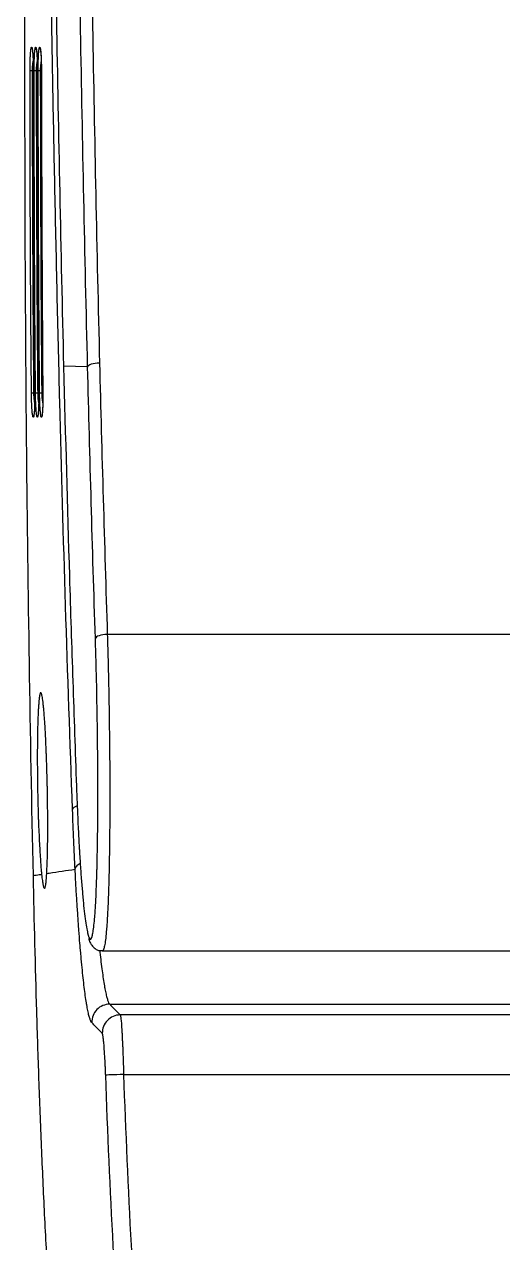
# Model space of a CAD drawing. Header units: millimetres. Extents: x -33000 to 294000, y 0 to 42408.
# Drawn here: x 240031.4 to 240071.4, y 16724.2 to 16826.2 of the extents above; entities that cross this region are included whole.
import ezdxf

# ---------------------------------------------------------------- set-up
doc = ezdxf.new("R2010")
doc.units = ezdxf.units.MM
doc.header["$LTSCALE"] = 50
doc.layers.add('arch', color=8, linetype='Continuous')

# ---------------------------------------------------------------- blocks, each defined once
blk = doc.blocks.new('A$C154C3404')
at = {"linetype": 'Continuous'}
for p, q in [((-204.01, -193.32), (-204.01, -157.6)), ((-199.55, -192.7), (-199.55, -158.06)), ((-198.65, -157.18), (-198.65, -191.82)), ((-252.93, -194.55), (-252.99, -196.56))]:
    blk.add_line(p, q, dxfattribs=at)
for centre, major_axis, ratio, start_param, end_param in [((-197.15, -191.82), (1.05, -1.07), 0.997302, 3.935293, 5.53518), ((-193.66, -191.54), (0.05, -1.5), 0.00001, 4.712414, 6.233299), ((-198.05, -192.7), (1.05, -1.07), 0.997304, 3.935721, 5.534739), ((-252.93, -193.55), (0.025, -1), 0.32589, 4.704201, 6.230337), ((-230.2, -192.9), (0.032, -0.999), 0.32583, 4.701943, 6.230343), ((-215.87, -194.31), (0.05, -1.5), 0.325788, 5.548218, 6.230342), ((-277.73, -198.19), (0.001, -0.5), 0.000956, 5.41052, 6.23323), ((-277.73, -198.53), (0.001, -0.5), 0.000959, 5.41052, 6.23323), ((-250.73, -198.07), (0.004, -0.5), 0.007222, 5.410489, 6.233224), ((-250.73, -198.41), (0.004, -0.5), 0.007221, 5.410489, 6.233224), ((-277.73, -198.87), (0.001, -0.5), 0.000961, 5.41052, 6.23323), ((-250.73, -198.75), (0.004, -0.5), 0.00722, 5.410489, 6.233224)]:
    blk.add_ellipse(centre, major_axis=major_axis, ratio=ratio, start_param=start_param, end_param=end_param, dxfattribs=at)
for points in [[(-193.66, -191.54), (-193.66, -179.95), (-193.66, -168.37), (-193.66, -156.78)], [(-230.53, -157.6), (-230.53, -169.37), (-230.53, -181.13), (-230.53, -192.9)], [(-199.55, -192.7), (-199.25, -192.41), (-198.95, -192.11), (-198.65, -191.82)], [(-253.26, -193.55), (-245.68, -193.36), (-238.1, -193.14), (-230.53, -192.9)], [(-230.19, -193.9), (-237.77, -194.14), (-245.35, -194.36), (-252.93, -194.55)], [(-210.83, -195.59), (-211.62, -195.63), (-213.25, -195.71), (-214.97, -195.78), (-215.84, -195.81)], [(-210.83, -195.59), (-210.72, -196.32), (-210.61, -197.04), (-210.5, -197.76)], [(-210.5, -197.76), (-210.49, -197.83), (-210.48, -197.9), (-210.47, -197.97)], [(-277.73, -198.51), (-277.73, -198.48), (-277.73, -198.45), (-277.73, -198.42)], [(-277.73, -198.85), (-277.73, -198.82), (-277.73, -198.79), (-277.73, -198.76)], [(-250.73, -198.3), (-250.73, -198.33), (-250.73, -198.36), (-250.73, -198.39)], [(-250.73, -198.64), (-250.73, -198.67), (-250.73, -198.7), (-250.73, -198.73)], [(-250.73, -198.98), (-250.73, -199.01), (-250.73, -199.04), (-250.73, -199.07)], [(-210.41, -198.4), (-210.4, -198.46), (-210.39, -198.53), (-210.38, -198.6)], [(-210.38, -198.6), (-210.35, -198.77), (-210.32, -198.95), (-210.3, -199.12)], [(-277.73, -199.19), (-277.73, -199.16), (-277.73, -199.13), (-277.73, -199.1)]]:
    blk.add_open_spline(points, degree=3, dxfattribs=at)
for points, knots in [([(-193.66, -191.54), (-188.89, -191.37), (-184.12, -191.16), (-176.97, -190.78), (-174.58, -190.64), (-169.82, -190.33), (-167.44, -190.16), (-165.06, -189.98)], [0, 0, 0, 0, 0.5, 0.5, 0.75, 0.75, 1, 1, 1, 1]), ([(-198.65, -191.82), (-198.64, -191.81), (-198.63, -191.81), (-198.59, -191.8), (-198.58, -191.8), (-198.55, -191.79), (-198.53, -191.79), (-198.47, -191.78), (-198.43, -191.77), (-198.32, -191.76), (-198.2, -191.75), (-198.06, -191.73), (-197.96, -191.72), (-197.94, -191.72), (-197.89, -191.72), (-197.87, -191.72), (-197.81, -191.71), (-197.76, -191.71), (-197.63, -191.7), (-197.43, -191.69), (-197.21, -191.67), (-197.04, -191.66), (-196.95, -191.66), (-196.86, -191.65), (-196.8, -191.65), (-196.77, -191.65), (-196.61, -191.64), (-196.48, -191.64), (-196.22, -191.62), (-195.94, -191.61), (-195.66, -191.6), (-195.47, -191.59), (-195.44, -191.59), (-195.36, -191.59), (-195.32, -191.59), (-195.21, -191.58), (-195.13, -191.58), (-194.91, -191.57), (-194.6, -191.56), (-194.29, -191.55), (-193.97, -191.54), (-193.82, -191.54), (-193.66, -191.54)], [0, 0, 0, 0, 0.0625, 0.0625, 0.09375, 0.09375, 0.125, 0.125, 0.1875, 0.1875, 0.25, 0.3125, 0.3125, 0.328125, 0.328125, 0.34375, 0.34375, 0.375, 0.375, 0.4375, 0.5, 0.5, 0.53125, 0.546875, 0.546875, 0.5625, 0.5625, 0.625, 0.625, 0.6875, 0.75, 0.75, 0.765625, 0.765625, 0.78125, 0.78125, 0.8125, 0.8125, 0.875, 0.9375, 0.9375, 1, 1, 1, 1]), ([(-164.94, -191.47), (-167.33, -191.66), (-169.72, -191.82), (-174.49, -192.13), (-176.88, -192.27), (-184.04, -192.66), (-188.82, -192.86), (-193.6, -193.03)], [0, 0, 0, 0, 0.25, 0.25, 0.5, 0.5, 1, 1, 1, 1]), ([(-230.53, -192.9), (-229.9, -192.88), (-229.27, -192.86), (-228, -192.83), (-227.36, -192.81), (-226.07, -192.78), (-225.42, -192.77), (-224.6, -192.76), (-224.43, -192.75), (-224.1, -192.75), (-223.94, -192.75), (-223.44, -192.74), (-223.11, -192.73), (-222.62, -192.73), (-222.45, -192.73), (-222.12, -192.72), (-221.96, -192.72), (-221.47, -192.71), (-221.14, -192.71), (-220.17, -192.7), (-219.53, -192.7), (-218.27, -192.69), (-217.65, -192.69), (-216.73, -192.69), (-216.43, -192.69), (-215.97, -192.69), (-215.75, -192.69), (-215.52, -192.69), (-215.37, -192.69), (-215.3, -192.69), (-214.63, -192.7), (-214.06, -192.7), (-212.95, -192.71), (-212.41, -192.72), (-211.37, -192.74), (-210.87, -192.75), (-210.27, -192.76), (-210.15, -192.76), (-209.97, -192.77), (-209.92, -192.77), (-209.8, -192.77), (-209.51, -192.78), (-209.23, -192.79), (-208.58, -192.81), (-207.77, -192.84), (-207.05, -192.88), (-206.56, -192.91), (-206.4, -192.92), (-206.18, -192.94), (-206.1, -192.94), (-205.99, -192.95), (-205.96, -192.95), (-205.89, -192.96), (-205.85, -192.96), (-205.54, -192.99), (-205.3, -193.01), (-204.88, -193.06), (-204.7, -193.08), (-204.4, -193.14), (-204.28, -193.16), (-204.18, -193.2), (-204.17, -193.2), (-204.15, -193.21), (-204.14, -193.21), (-204.11, -193.22), (-204.09, -193.23), (-204.05, -193.25), (-204.03, -193.27), (-204.01, -193.29), (-204.01, -193.31), (-204.01, -193.32)], [0, 0, 0, 0, 0.051634, 0.051634, 0.103268, 0.103268, 0.154903, 0.154903, 0.167811, 0.167811, 0.18072, 0.18072, 0.206537, 0.206537, 0.219445, 0.219445, 0.232354, 0.232354, 0.258171, 0.258171, 0.309805, 0.309805, 0.361439, 0.361439, 0.387257, 0.387257, 0.400165, 0.406619, 0.406619, 0.413074, 0.413074, 0.464708, 0.464708, 0.516342, 0.516342, 0.567976, 0.567976, 0.580885, 0.580885, 0.587339, 0.587339, 0.593793, 0.619611, 0.619611, 0.671245, 0.722879, 0.722879, 0.748696, 0.748696, 0.761605, 0.761605, 0.768059, 0.768059, 0.774513, 0.774513, 0.826147, 0.826147, 0.877782, 0.877782, 0.929416, 0.929416, 0.93587, 0.93587, 0.942324, 0.942324, 0.955233, 0.955233, 0.98105, 0.98105, 1, 1, 1, 1]), ([(-203.98, -193.52), (-203.95, -193.52), (-203.64, -193.49), (-203.07, -193.43), (-202.33, -193.33), (-201.88, -193.27), (-201.47, -193.21), (-201.28, -193.18), (-201.07, -193.14), (-201.05, -193.14), (-201.01, -193.13), (-200.94, -193.12), (-200.8, -193.09), (-200.68, -193.07), (-200.45, -193.02), (-200.19, -192.96), (-199.88, -192.87), (-199.73, -192.82), (-199.61, -192.76), (-199.57, -192.73), (-199.55, -192.7)], [0, 0, 0, 0, 0.00952, 0.119573, 0.229626, 0.33968, 0.33968, 0.449733, 0.449733, 0.46349, 0.46349, 0.477246, 0.50476, 0.559787, 0.559787, 0.66984, 0.779893, 0.889947, 0.889947, 1, 1, 1, 1]), ([(-366.19, -195.19), (-363.83, -195.18), (-361.48, -195.17), (-356.77, -195.14), (-354.42, -195.12), (-347.36, -195.05), (-342.66, -195.01), (-333.25, -194.91), (-323.84, -194.79), (-314.43, -194.66), (-305.01, -194.52), (-300.31, -194.45), (-290.9, -194.3), (-286.19, -194.22), (-272.08, -193.97), (-262.67, -193.78), (-253.26, -193.55)], [0, 0, 0, 0, 0.0625, 0.0625, 0.125, 0.125, 0.25, 0.25, 0.375, 0.5, 0.5, 0.625, 0.625, 0.75, 0.75, 1, 1, 1, 1]), ([(-205.19, -194.18), (-205.27, -194.16), (-205.37, -194.13), (-205.64, -194.08), (-205.81, -194.06), (-206.21, -194.01), (-206.44, -193.98), (-206.74, -193.96), (-206.77, -193.96), (-206.84, -193.95), (-206.87, -193.95), (-206.97, -193.94), (-207.19, -193.92), (-207.41, -193.91), (-207.88, -193.88), (-208.56, -193.84), (-209.33, -193.81), (-209.95, -193.79), (-210.16, -193.78), (-210.43, -193.77), (-210.49, -193.77), (-210.6, -193.77), (-210.66, -193.77), (-210.82, -193.76), (-210.94, -193.76), (-211.51, -193.75), (-211.98, -193.74), (-212.97, -193.72), (-213.48, -193.71), (-214.54, -193.7), (-215.08, -193.7), (-215.72, -193.69), (-215.79, -193.69), (-215.93, -193.69), (-216.14, -193.69), (-216.36, -193.69), (-216.79, -193.69), (-217.08, -193.69), (-217.95, -193.69), (-218.54, -193.69), (-219.74, -193.7), (-220.34, -193.7), (-221.27, -193.71), (-221.58, -193.71), (-222.04, -193.72), (-222.2, -193.72), (-222.51, -193.72), (-222.67, -193.73), (-223.14, -193.73), (-223.45, -193.74), (-223.92, -193.75), (-224.08, -193.75), (-224.39, -193.75), (-224.55, -193.76), (-225.33, -193.77), (-225.95, -193.78), (-227.18, -193.81), (-227.79, -193.83), (-228.99, -193.86), (-229.59, -193.88), (-230.19, -193.9)], [0, 0, 0, 0, 0.048924, 0.048924, 0.10487, 0.10487, 0.160816, 0.160816, 0.167809, 0.167809, 0.174802, 0.174802, 0.188788, 0.216761, 0.216761, 0.272707, 0.328652, 0.328652, 0.356625, 0.356625, 0.363618, 0.363618, 0.370612, 0.370612, 0.384598, 0.384598, 0.440544, 0.440544, 0.496489, 0.496489, 0.552435, 0.552435, 0.559428, 0.559428, 0.566421, 0.580408, 0.580408, 0.608381, 0.608381, 0.664326, 0.664326, 0.720272, 0.720272, 0.748245, 0.748245, 0.762231, 0.762231, 0.776217, 0.776217, 0.80419, 0.80419, 0.818177, 0.818177, 0.832163, 0.832163, 0.888109, 0.888109, 0.944054, 0.944054, 1, 1, 1, 1]), ([(-205.06, -194.45), (-205.01, -194.44), (-204.83, -194.4), (-204.63, -194.31), (-204.29, -194.07), (-204.04, -193.7), (-204.03, -193.43), (-204.04, -193.32)], [0, 0, 0, 0, 0.128065, 0.495496, 0.71633, 0.893178, 1, 1, 1, 1]), ([(-197.1, -193.32), (-197.16, -193.37), (-197.21, -193.42), (-197.47, -193.68), (-197.68, -193.88), (-197.93, -194.13), (-197.96, -194.16), (-198, -194.2)], [0, 0, 0, 0, 0.175122, 0.175122, 0.875609, 0.875609, 1, 1, 1, 1]), ([(-193.6, -193.03), (-193.72, -193.04), (-193.83, -193.04), (-194.05, -193.05), (-194.26, -193.06), (-194.48, -193.07), (-194.64, -193.08), (-194.69, -193.08), (-194.77, -193.08), (-194.8, -193.09), (-194.85, -193.09), (-194.98, -193.1), (-195.21, -193.11), (-195.49, -193.13), (-195.67, -193.14), (-195.78, -193.15), (-195.81, -193.15), (-195.85, -193.15), (-195.91, -193.16), (-195.98, -193.16), (-196.1, -193.17), (-196.25, -193.18), (-196.39, -193.2), (-196.48, -193.21), (-196.51, -193.21), (-196.56, -193.21), (-196.57, -193.22), (-196.6, -193.22), (-196.68, -193.23), (-196.79, -193.24), (-196.91, -193.26), (-196.98, -193.27), (-197.02, -193.28), (-197.03, -193.29), (-197.05, -193.29), (-197.06, -193.3), (-197.09, -193.31), (-197.1, -193.31), (-197.1, -193.32)], [0, 0, 0, 0, 0.0625, 0.0625, 0.125, 0.1875, 0.1875, 0.21875, 0.21875, 0.234375, 0.234375, 0.25, 0.3125, 0.375, 0.4375, 0.4375, 0.453125, 0.453125, 0.46875, 0.5, 0.5, 0.5625, 0.625, 0.625, 0.65625, 0.65625, 0.671875, 0.671875, 0.6875, 0.75, 0.8125, 0.875, 0.875, 0.90625, 0.90625, 0.9375, 0.9375, 1, 1, 1, 1]), ([(-252.93, -194.55), (-262.34, -194.78), (-271.75, -194.97), (-285.87, -195.22), (-290.57, -195.3), (-299.98, -195.45), (-304.69, -195.52), (-314.1, -195.66), (-318.81, -195.73), (-328.22, -195.85), (-332.93, -195.9), (-342.34, -196.01), (-347.05, -196.05), (-354.11, -196.11), (-356.46, -196.13), (-361.17, -196.17), (-363.52, -196.18), (-365.87, -196.19)], [0, 0, 0, 0, 0.25, 0.25, 0.375, 0.375, 0.5, 0.5, 0.625, 0.625, 0.75, 0.75, 0.875, 0.875, 0.9375, 0.9375, 1, 1, 1, 1]), ([(-217.8, -195.49), (-217.2, -195.46), (-216.62, -195.44), (-215.5, -195.39), (-214.95, -195.37), (-213.88, -195.32), (-213.36, -195.29), (-212.73, -195.25), (-212.54, -195.24), (-212.35, -195.23), (-212.23, -195.22), (-212.17, -195.22), (-211.86, -195.2), (-211.62, -195.19), (-210.92, -195.14), (-210.48, -195.11), (-209.64, -195.05), (-209.24, -195.01), (-208.68, -194.96), (-208.49, -194.95), (-208.23, -194.92), (-208.14, -194.91), (-207.97, -194.9), (-207.89, -194.89), (-207.48, -194.85), (-207.18, -194.81), (-206.64, -194.74), (-206.39, -194.71), (-205.96, -194.64), (-205.77, -194.61), (-205.57, -194.56), (-205.53, -194.56), (-205.48, -194.54), (-205.46, -194.54), (-205.43, -194.53), (-205.38, -194.52), (-205.33, -194.51), (-205.3, -194.5)], [0, 0, 0, 0, 0.093041, 0.093041, 0.186081, 0.186081, 0.279122, 0.279122, 0.302382, 0.314012, 0.314012, 0.325642, 0.325642, 0.372162, 0.372162, 0.465203, 0.465203, 0.558243, 0.558243, 0.604764, 0.604764, 0.628024, 0.628024, 0.651284, 0.651284, 0.744324, 0.744324, 0.837365, 0.837365, 0.930405, 0.930405, 0.953666, 0.953666, 0.965296, 0.965296, 0.976926, 1, 1, 1, 1]), ([(-198, -194.2), (-198.03, -194.23), (-198.07, -194.26), (-198.2, -194.31), (-198.35, -194.37), (-198.68, -194.46), (-198.97, -194.52), (-199.2, -194.57), (-199.33, -194.59), (-199.49, -194.62), (-199.55, -194.63), (-199.6, -194.64), (-199.63, -194.64), (-199.84, -194.68), (-200.05, -194.71), (-200.49, -194.77), (-200.95, -194.83), (-201.74, -194.92), (-202.61, -195.01), (-203.25, -195.07), (-203.67, -195.11), (-203.8, -195.12), (-203.93, -195.13), (-204.01, -195.14), (-204.06, -195.15), (-204.27, -195.16), (-204.45, -195.18), (-204.99, -195.22), (-205.73, -195.28), (-206.9, -195.36), (-208.14, -195.44), (-209.01, -195.5), (-209.9, -195.55), (-210.36, -195.57), (-210.83, -195.59)], [0, 0, 0, 0, 0.0625, 0.0625, 0.125, 0.1875, 0.25, 0.25, 0.28125, 0.296875, 0.304688, 0.304688, 0.3125, 0.3125, 0.375, 0.375, 0.4375, 0.5, 0.5625, 0.625, 0.625, 0.640625, 0.648438, 0.648438, 0.65625, 0.65625, 0.6875, 0.6875, 0.75, 0.8125, 0.875, 0.9375, 0.9375, 1, 1, 1, 1]), ([(-205.3, -194.5), (-205.28, -194.49), (-205.25, -194.48), (-205.13, -194.44), (-204.99, -194.37), (-204.97, -194.31), (-205.01, -194.27), (-205.03, -194.25), (-205.07, -194.23), (-205.08, -194.22), (-205.11, -194.21), (-205.12, -194.21), (-205.13, -194.2), (-205.14, -194.2), (-205.17, -194.19), (-205.18, -194.18), (-205.19, -194.18)], [0, 0, 0, 0, 0.074612, 0.074612, 0.370689, 0.666766, 0.666766, 0.814805, 0.814805, 0.888824, 0.888824, 0.925834, 0.925834, 0.962843, 0.962843, 1, 1, 1, 1]), ([(-215.84, -195.81), (-227.23, -196.23), (-238.61, -196.59), (-252.84, -196.95), (-255.69, -197.02), (-261.38, -197.15), (-267.07, -197.27), (-272.77, -197.39), (-278.46, -197.49), (-281.31, -197.54), (-289.85, -197.69), (-295.54, -197.79), (-306.93, -197.96), (-312.62, -198.05), (-324.01, -198.2), (-329.7, -198.27), (-338.25, -198.37), (-341.09, -198.4), (-346.79, -198.47), (-349.63, -198.5), (-352.48, -198.53)], [0, 0, 0, 0, 0.25, 0.25, 0.3125, 0.3125, 0.375, 0.4375, 0.4375, 0.5, 0.5, 0.625, 0.625, 0.75, 0.75, 0.875, 0.875, 0.9375, 0.9375, 1, 1, 1, 1]), ([(-252.99, -196.56), (-247.12, -196.41), (-241.26, -196.25), (-232.46, -195.98), (-229.53, -195.89), (-223.66, -195.69), (-220.73, -195.59), (-217.8, -195.49)], [0, 0, 0, 0, 0.5, 0.5, 0.75, 0.75, 1, 1, 1, 1]), ([(-210.83, -195.59), (-210.87, -195.59), (-210.92, -195.58), (-211.02, -195.54), (-211.07, -195.5), (-211.16, -195.43), (-211.21, -195.38), (-211.29, -195.28), (-211.32, -195.23), (-211.35, -195.17)], [0, 0, 0, 0, 0.260289, 0.260289, 0.520579, 0.520579, 0.780868, 0.780868, 1, 1, 1, 1]), ([(-369.45, -198.25), (-368.24, -198.25), (-367.02, -198.25), (-364.6, -198.24), (-363.38, -198.23), (-359.74, -198.2), (-357.32, -198.18), (-353.68, -198.14), (-352.46, -198.13), (-350.04, -198.1), (-348.83, -198.09), (-345.19, -198.05), (-342.76, -198.02), (-335.48, -197.94), (-330.63, -197.89), (-320.92, -197.76), (-316.07, -197.7), (-306.37, -197.56), (-301.51, -197.48), (-291.81, -197.33), (-286.96, -197.25), (-272.4, -196.99), (-262.69, -196.8), (-252.99, -196.56)], [0, 0, 0, 0, 0.03125, 0.03125, 0.0625, 0.0625, 0.125, 0.125, 0.15625, 0.15625, 0.1875, 0.1875, 0.25, 0.25, 0.375, 0.375, 0.5, 0.5, 0.625, 0.625, 0.75, 0.75, 1, 1, 1, 1]), ([(-210.47, -197.97), (-210.53, -197.97), (-210.62, -197.97), (-210.71, -197.96), (-210.78, -197.96), (-210.81, -197.96), (-210.98, -197.95), (-211.11, -197.94), (-211.41, -197.93), (-211.71, -197.92), (-212.04, -197.91), (-212.38, -197.91), (-212.55, -197.9), (-212.78, -197.9), (-212.83, -197.9), (-212.92, -197.9), (-213.06, -197.9), (-213.2, -197.89), (-213.49, -197.89), (-213.88, -197.89), (-214.29, -197.89), (-214.7, -197.89), (-214.91, -197.89), (-215.23, -197.89), (-215.34, -197.89), (-215.56, -197.89), (-215.66, -197.89), (-215.99, -197.9), (-216.43, -197.9), (-217.09, -197.91), (-217.53, -197.92), (-217.81, -197.92), (-217.86, -197.93), (-217.98, -197.93), (-218.03, -197.93), (-218.2, -197.93), (-218.31, -197.94), (-218.64, -197.94), (-219.08, -197.96), (-219.72, -197.97), (-220.14, -197.99), (-220.45, -198), (-220.56, -198.01), (-220.71, -198.01), (-220.76, -198.01), (-220.86, -198.02), (-221.12, -198.03), (-221.56, -198.05), (-222.12, -198.07), (-222.47, -198.09), (-222.73, -198.11), (-222.81, -198.11), (-222.94, -198.12), (-222.98, -198.12), (-223.06, -198.13), (-223.26, -198.14), (-223.61, -198.17), (-224.03, -198.2), (-224.28, -198.22), (-224.45, -198.24), (-224.54, -198.25), (-224.62, -198.26), (-224.67, -198.26), (-224.7, -198.26), (-224.83, -198.28), (-224.92, -198.29), (-225.09, -198.31), (-225.25, -198.34), (-225.37, -198.36), (-225.47, -198.38), (-225.52, -198.4), (-225.56, -198.41), (-225.57, -198.41), (-225.58, -198.42), (-225.6, -198.43), (-225.62, -198.44), (-225.64, -198.45), (-225.66, -198.47), (-225.64, -198.5), (-225.6, -198.52), (-225.57, -198.53), (-225.52, -198.54), (-225.51, -198.54), (-225.49, -198.55), (-225.46, -198.56), (-225.42, -198.56), (-225.34, -198.58), (-225.21, -198.6), (-224.97, -198.63), (-224.77, -198.64), (-224.64, -198.65), (-224.61, -198.65), (-224.56, -198.66), (-224.53, -198.66), (-224.45, -198.67), (-224.39, -198.67), (-224.21, -198.68), (-223.95, -198.69), (-223.53, -198.71), (-223.21, -198.72), (-222.97, -198.73), (-222.89, -198.73), (-222.76, -198.74), (-222.72, -198.74), (-222.63, -198.74), (-222.42, -198.74), (-222.01, -198.75), (-221.45, -198.76), (-221.05, -198.76), (-220.75, -198.76), (-220.65, -198.76), (-220.49, -198.76), (-220.44, -198.76), (-220.34, -198.76), (-220.28, -198.76), (-220.02, -198.76), (-219.81, -198.76), (-219.38, -198.76), (-218.95, -198.76), (-218.51, -198.75), (-218.18, -198.75), (-218.02, -198.75), (-217.85, -198.74), (-217.74, -198.74), (-217.68, -198.74), (-217.4, -198.74), (-217.18, -198.73), (-216.74, -198.72), (-216.3, -198.71), (-215.86, -198.7), (-215.54, -198.69), (-215.43, -198.69), (-215.22, -198.68), (-215.11, -198.68), (-214.79, -198.66), (-214.58, -198.66), (-214.17, -198.64), (-213.77, -198.62), (-213.38, -198.6), (-213, -198.59), (-212.82, -198.58), (-212.59, -198.56), (-212.55, -198.56), (-212.46, -198.56), (-212.32, -198.55), (-212.2, -198.54), (-211.94, -198.52), (-211.62, -198.5), (-211.17, -198.47), (-210.9, -198.45), (-210.74, -198.43), (-210.71, -198.43), (-210.64, -198.42), (-210.61, -198.42), (-210.52, -198.41), (-210.46, -198.4), (-210.41, -198.4)], [0, 0, 0, 0, 0.007813, 0.011719, 0.011719, 0.015625, 0.015625, 0.03125, 0.03125, 0.046875, 0.0625, 0.0625, 0.078125, 0.078125, 0.082031, 0.082031, 0.085938, 0.09375, 0.09375, 0.109375, 0.125, 0.125, 0.140625, 0.140625, 0.148438, 0.148438, 0.15625, 0.15625, 0.171875, 0.1875, 0.203125, 0.203125, 0.207031, 0.207031, 0.210938, 0.210938, 0.21875, 0.21875, 0.234375, 0.25, 0.265625, 0.265625, 0.273438, 0.273438, 0.277344, 0.277344, 0.28125, 0.296875, 0.3125, 0.328125, 0.328125, 0.335938, 0.335938, 0.339844, 0.339844, 0.34375, 0.359375, 0.375, 0.390625, 0.390625, 0.398438, 0.402344, 0.402344, 0.40625, 0.40625, 0.421875, 0.421875, 0.4375, 0.453125, 0.453125, 0.46875, 0.46875, 0.472656, 0.472656, 0.476563, 0.484375, 0.484375, 0.5, 0.515625, 0.515625, 0.53125, 0.53125, 0.535156, 0.535156, 0.539063, 0.546875, 0.546875, 0.5625, 0.578125, 0.59375, 0.59375, 0.597656, 0.597656, 0.601563, 0.601563, 0.609375, 0.609375, 0.625, 0.640625, 0.65625, 0.65625, 0.664063, 0.664063, 0.667969, 0.667969, 0.671875, 0.6875, 0.703125, 0.71875, 0.71875, 0.726563, 0.726563, 0.730469, 0.730469, 0.734375, 0.734375, 0.75, 0.75, 0.765625, 0.78125, 0.78125, 0.789063, 0.792969, 0.792969, 0.796875, 0.796875, 0.8125, 0.8125, 0.828125, 0.84375, 0.84375, 0.851563, 0.851563, 0.859375, 0.859375, 0.875, 0.875, 0.890625, 0.90625, 0.90625, 0.921875, 0.921875, 0.925781, 0.925781, 0.929688, 0.9375, 0.9375, 0.953125, 0.96875, 0.984375, 0.984375, 0.988281, 0.988281, 0.992187, 0.992187, 1, 1, 1, 1]), ([(-210.41, -198.4), (-210.21, -198.38), (-210.05, -198.36), (-209.76, -198.32), (-209.63, -198.3), (-209.51, -198.27), (-209.49, -198.27), (-209.44, -198.26), (-209.42, -198.25), (-209.37, -198.24), (-209.34, -198.23), (-209.27, -198.2), (-209.25, -198.18), (-209.25, -198.16), (-209.25, -198.15), (-209.26, -198.14), (-209.26, -198.14), (-209.28, -198.12), (-209.31, -198.11), (-209.38, -198.09), (-209.46, -198.07), (-209.62, -198.05), (-209.67, -198.04), (-209.77, -198.03), (-209.82, -198.02), (-209.87, -198.02), (-209.91, -198.02), (-209.93, -198.01), (-210.1, -198), (-210.27, -197.99), (-210.47, -197.97)], [0, 0, 0, 0, 0.125, 0.125, 0.25, 0.25, 0.28125, 0.28125, 0.3125, 0.3125, 0.375, 0.375, 0.5, 0.5, 0.53125, 0.53125, 0.5625, 0.5625, 0.625, 0.625, 0.75, 0.75, 0.8125, 0.8125, 0.84375, 0.859375, 0.859375, 0.875, 0.875, 1, 1, 1, 1]), ([(-210.3, -199.12), (-206.51, -199.04), (-202.73, -198.95), (-197.06, -198.78), (-195.17, -198.72), (-191.39, -198.58), (-189.5, -198.51), (-185.72, -198.35), (-183.83, -198.27), (-180.05, -198.08), (-176.27, -197.88), (-172.49, -197.65), (-168.72, -197.39), (-166.83, -197.26), (-164.95, -197.11)], [0, 0, 0, 0, 0.25, 0.25, 0.375, 0.375, 0.5, 0.5, 0.625, 0.625, 0.75, 0.875, 0.875, 1, 1, 1, 1]), ([(-277.73, -198.69), (-277.81, -198.69), (-277.88, -198.69), (-278.04, -198.69), (-278.11, -198.69), (-278.21, -198.69), (-278.22, -198.69), (-278.26, -198.69), (-278.28, -198.69), (-278.33, -198.68), (-278.37, -198.68), (-278.47, -198.68), (-278.54, -198.68), (-278.64, -198.68), (-278.67, -198.68), (-278.72, -198.67), (-278.73, -198.67), (-278.76, -198.67), (-278.78, -198.67), (-278.85, -198.67), (-278.91, -198.67), (-279.01, -198.66), (-279.06, -198.66), (-279.14, -198.65), (-279.17, -198.65), (-279.2, -198.65), (-279.22, -198.65), (-279.24, -198.65), (-279.29, -198.64), (-279.33, -198.64), (-279.4, -198.63), (-279.43, -198.63), (-279.52, -198.62), (-279.57, -198.61), (-279.62, -198.6), (-279.63, -198.6), (-279.65, -198.59), (-279.65, -198.59), (-279.68, -198.59), (-279.69, -198.58), (-279.72, -198.57), (-279.73, -198.56), (-279.73, -198.55), (-279.73, -198.55), (-279.72, -198.55), (-279.72, -198.55), (-279.71, -198.54), (-279.71, -198.54), (-279.68, -198.53), (-279.65, -198.52), (-279.59, -198.51), (-279.57, -198.5), (-279.53, -198.5), (-279.52, -198.5), (-279.49, -198.49), (-279.48, -198.49), (-279.4, -198.48), (-279.33, -198.47), (-279.2, -198.46), (-279.16, -198.46), (-279.09, -198.46), (-279.07, -198.45), (-279.02, -198.45), (-278.99, -198.45), (-278.91, -198.45), (-278.85, -198.44), (-278.74, -198.44), (-278.67, -198.44), (-278.59, -198.43), (-278.58, -198.43), (-278.54, -198.43), (-278.53, -198.43), (-278.48, -198.43), (-278.44, -198.43), (-278.34, -198.43), (-278.26, -198.42), (-278.15, -198.42), (-278.12, -198.42), (-278.06, -198.42), (-278.04, -198.42), (-278, -198.42), (-277.98, -198.42), (-277.88, -198.42), (-277.81, -198.42), (-277.73, -198.42)], [0, 0, 0, 0, 0.03125, 0.03125, 0.0625, 0.0625, 0.070313, 0.070313, 0.078125, 0.078125, 0.09375, 0.09375, 0.125, 0.125, 0.140625, 0.140625, 0.148437, 0.148437, 0.15625, 0.15625, 0.1875, 0.1875, 0.21875, 0.21875, 0.234375, 0.242187, 0.242187, 0.25, 0.25, 0.28125, 0.28125, 0.3125, 0.3125, 0.375, 0.375, 0.390625, 0.390625, 0.40625, 0.40625, 0.4375, 0.4375, 0.5, 0.5, 0.515625, 0.515625, 0.53125, 0.53125, 0.5625, 0.5625, 0.625, 0.625, 0.65625, 0.65625, 0.671875, 0.671875, 0.6875, 0.6875, 0.75, 0.75, 0.78125, 0.78125, 0.796875, 0.796875, 0.8125, 0.8125, 0.84375, 0.84375, 0.875, 0.875, 0.882812, 0.882812, 0.890625, 0.890625, 0.90625, 0.90625, 0.9375, 0.9375, 0.953125, 0.953125, 0.960937, 0.960937, 0.96875, 0.96875, 1, 1, 1, 1]), ([(-277.73, -199.03), (-277.81, -199.03), (-277.88, -199.03), (-278.04, -199.03), (-278.11, -199.03), (-278.21, -199.03), (-278.22, -199.03), (-278.26, -199.03), (-278.28, -199.03), (-278.33, -199.03), (-278.37, -199.02), (-278.47, -199.02), (-278.54, -199.02), (-278.64, -199.02), (-278.67, -199.02), (-278.72, -199.01), (-278.73, -199.01), (-278.76, -199.01), (-278.78, -199.01), (-278.85, -199.01), (-278.91, -199.01), (-279.01, -199), (-279.06, -199), (-279.14, -198.99), (-279.17, -198.99), (-279.2, -198.99), (-279.22, -198.99), (-279.24, -198.99), (-279.29, -198.98), (-279.33, -198.98), (-279.4, -198.97), (-279.43, -198.97), (-279.52, -198.96), (-279.57, -198.95), (-279.62, -198.94), (-279.63, -198.94), (-279.65, -198.94), (-279.65, -198.93), (-279.68, -198.93), (-279.69, -198.92), (-279.72, -198.91), (-279.73, -198.9), (-279.73, -198.9), (-279.73, -198.89), (-279.72, -198.89), (-279.72, -198.89), (-279.71, -198.88), (-279.71, -198.88), (-279.68, -198.87), (-279.65, -198.86), (-279.59, -198.85), (-279.57, -198.84), (-279.53, -198.84), (-279.52, -198.84), (-279.49, -198.83), (-279.48, -198.83), (-279.4, -198.82), (-279.33, -198.81), (-279.2, -198.8), (-279.16, -198.8), (-279.09, -198.8), (-279.07, -198.8), (-279.02, -198.79), (-278.99, -198.79), (-278.91, -198.79), (-278.85, -198.78), (-278.74, -198.78), (-278.67, -198.78), (-278.59, -198.77), (-278.58, -198.77), (-278.54, -198.77), (-278.53, -198.77), (-278.48, -198.77), (-278.44, -198.77), (-278.34, -198.77), (-278.26, -198.76), (-278.15, -198.76), (-278.12, -198.76), (-278.06, -198.76), (-278.04, -198.76), (-278, -198.76), (-277.98, -198.76), (-277.88, -198.76), (-277.81, -198.76), (-277.73, -198.76)], [0, 0, 0, 0, 0.03125, 0.03125, 0.0625, 0.0625, 0.070313, 0.070313, 0.078125, 0.078125, 0.09375, 0.09375, 0.125, 0.125, 0.140625, 0.140625, 0.148438, 0.148438, 0.15625, 0.15625, 0.1875, 0.1875, 0.21875, 0.21875, 0.234375, 0.242188, 0.242188, 0.25, 0.25, 0.28125, 0.28125, 0.3125, 0.3125, 0.375, 0.375, 0.390625, 0.390625, 0.40625, 0.40625, 0.4375, 0.4375, 0.5, 0.5, 0.515625, 0.515625, 0.53125, 0.53125, 0.5625, 0.5625, 0.625, 0.625, 0.65625, 0.65625, 0.671875, 0.671875, 0.6875, 0.6875, 0.75, 0.75, 0.78125, 0.78125, 0.796875, 0.796875, 0.8125, 0.8125, 0.84375, 0.84375, 0.875, 0.875, 0.882813, 0.882813, 0.890625, 0.890625, 0.90625, 0.90625, 0.9375, 0.9375, 0.953125, 0.953125, 0.960938, 0.960938, 0.96875, 0.96875, 1, 1, 1, 1]), ([(-279.54, -198.51), (-279.54, -198.51), (-279.53, -198.51), (-279.47, -198.49), (-279.24, -198.47), (-278.82, -198.44), (-278.29, -198.42), (-277.85, -198.42), (-277.63, -198.42), (-277.57, -198.42)], [0, 0, 0, 0, 0.017518, 0.141195, 0.361776, 0.589139, 0.781723, 0.947752, 1, 1, 1, 1]), ([(-279.54, -198.85), (-279.54, -198.85), (-279.53, -198.85), (-279.47, -198.83), (-279.24, -198.81), (-278.82, -198.78), (-278.29, -198.76), (-277.85, -198.76), (-277.63, -198.76), (-277.57, -198.76)], [0, 0, 0, 0, 0.017247, 0.140957, 0.3616, 0.589026, 0.781663, 0.947737, 1, 1, 1, 1]), ([(-278.57, -198.44), (-278.55, -198.44), (-278.53, -198.44), (-278.48, -198.45), (-278.46, -198.46), (-278.38, -198.47), (-278.33, -198.47), (-278.25, -198.48), (-278.22, -198.49), (-278.18, -198.49), (-278.17, -198.49), (-278.14, -198.5), (-278.12, -198.5), (-278.05, -198.5), (-277.98, -198.51), (-277.89, -198.51), (-277.86, -198.51), (-277.81, -198.51), (-277.79, -198.51), (-277.76, -198.51), (-277.74, -198.51), (-277.73, -198.51)], [0, 0, 0, 0, 0.088793, 0.088793, 0.190038, 0.190038, 0.392529, 0.392529, 0.493774, 0.493774, 0.544397, 0.544397, 0.595019, 0.595019, 0.79751, 0.79751, 0.898755, 0.898755, 0.949377, 0.949377, 1, 1, 1, 1]), ([(-278.57, -198.78), (-278.55, -198.78), (-278.53, -198.78), (-278.48, -198.79), (-278.46, -198.8), (-278.38, -198.81), (-278.33, -198.82), (-278.25, -198.83), (-278.22, -198.83), (-278.18, -198.83), (-278.17, -198.83), (-278.14, -198.84), (-278.12, -198.84), (-278.05, -198.84), (-277.98, -198.85), (-277.89, -198.85), (-277.86, -198.85), (-277.81, -198.85), (-277.79, -198.85), (-277.76, -198.85), (-277.74, -198.85), (-277.73, -198.85)], [0, 0, 0, 0, 0.088792, 0.088792, 0.190037, 0.190037, 0.392528, 0.392528, 0.493773, 0.493773, 0.544396, 0.544396, 0.595019, 0.595019, 0.797509, 0.797509, 0.898755, 0.898755, 0.949377, 0.949377, 1, 1, 1, 1]), ([(-277.73, -198.42), (-273.23, -198.41), (-268.73, -198.4), (-261.97, -198.37), (-259.72, -198.36), (-255.22, -198.33), (-252.97, -198.32), (-250.72, -198.3)], [0, 0, 0, 0, 0.5, 0.5, 0.75, 0.75, 1, 1, 1, 1]), ([(-277.73, -198.51), (-273.23, -198.51), (-266.48, -198.49), (-259.73, -198.46), (-255.23, -198.43), (-252.98, -198.41), (-250.73, -198.39)], [0, 0, 0, 0, 0.5, 0.75, 0.75, 1, 1, 1, 1]), ([(-250.72, -198.57), (-252.97, -198.59), (-255.22, -198.61), (-259.72, -198.63), (-261.97, -198.65), (-268.73, -198.67), (-273.23, -198.68), (-277.73, -198.69)], [0, 0, 0, 0, 0.25, 0.25, 0.5, 0.5, 1, 1, 1, 1]), ([(-277.73, -198.76), (-273.23, -198.75), (-268.73, -198.74), (-261.97, -198.71), (-259.72, -198.7), (-255.22, -198.67), (-252.97, -198.66), (-250.72, -198.64)], [0, 0, 0, 0, 0.5, 0.5, 0.75, 0.75, 1, 1, 1, 1]), ([(-277.73, -198.85), (-273.23, -198.85), (-266.48, -198.83), (-259.73, -198.8), (-255.23, -198.77), (-252.98, -198.75), (-250.73, -198.73)], [0, 0, 0, 0, 0.5, 0.75, 0.75, 1, 1, 1, 1]), ([(-250.72, -198.91), (-252.97, -198.93), (-255.22, -198.95), (-259.72, -198.97), (-261.97, -198.99), (-268.73, -199.01), (-273.23, -199.03), (-277.73, -199.03)], [0, 0, 0, 0, 0.25, 0.25, 0.5, 0.5, 1, 1, 1, 1]), ([(-277.73, -199.1), (-273.23, -199.09), (-268.73, -199.08), (-261.97, -199.05), (-259.72, -199.04), (-255.22, -199.02), (-252.97, -199), (-250.72, -198.98)], [0, 0, 0, 0, 0.5, 0.5, 0.75, 0.75, 1, 1, 1, 1]), ([(-250.73, -198.39), (-250.66, -198.39), (-250.6, -198.39), (-250.5, -198.38), (-250.47, -198.38), (-250.41, -198.38), (-250.38, -198.38), (-250.29, -198.37), (-250.23, -198.36), (-250.17, -198.35), (-250.15, -198.35), (-250.13, -198.35), (-250.11, -198.34), (-250.07, -198.34), (-250.05, -198.33), (-249.98, -198.32), (-249.94, -198.32), (-249.9, -198.31)], [0, 0, 0, 0, 0.205276, 0.205276, 0.307913, 0.307913, 0.410551, 0.410551, 0.615827, 0.615827, 0.667145, 0.667145, 0.718464, 0.718464, 0.821102, 0.821102, 1, 1, 1, 1]), ([(-250.73, -198.73), (-250.66, -198.73), (-250.6, -198.73), (-250.5, -198.73), (-250.47, -198.72), (-250.41, -198.72), (-250.38, -198.72), (-250.29, -198.71), (-250.23, -198.7), (-250.17, -198.69), (-250.15, -198.69), (-250.13, -198.69), (-250.11, -198.69), (-250.07, -198.68), (-250.05, -198.68), (-249.98, -198.66), (-249.94, -198.66), (-249.9, -198.65)], [0, 0, 0, 0, 0.205276, 0.205276, 0.307914, 0.307914, 0.410552, 0.410552, 0.615828, 0.615828, 0.667147, 0.667147, 0.718466, 0.718466, 0.821104, 0.821104, 1, 1, 1, 1]), ([(-250.73, -199.07), (-250.66, -199.07), (-250.6, -199.07), (-250.5, -199.07), (-250.47, -199.06), (-250.41, -199.06), (-250.38, -199.06), (-250.29, -199.05), (-250.23, -199.04), (-250.17, -199.03), (-250.15, -199.03), (-250.13, -199.03), (-250.11, -199.03), (-250.07, -199.02), (-250.05, -199.02), (-249.98, -199), (-249.94, -199), (-249.9, -198.99)], [0, 0, 0, 0, 0.205276, 0.205276, 0.307913, 0.307913, 0.410551, 0.410551, 0.615827, 0.615827, 0.667146, 0.667146, 0.718465, 0.718465, 0.821103, 0.821103, 1, 1, 1, 1]), ([(-250.72, -198.3), (-250.69, -198.3), (-250.49, -198.3), (-250.09, -198.3), (-249.6, -198.31), (-249.19, -198.33), (-248.97, -198.36), (-248.91, -198.37), (-248.91, -198.37)], [0, 0, 0, 0, 0.028653, 0.211247, 0.398894, 0.619249, 0.875017, 1, 1, 1, 1]), ([(-250.72, -198.3), (-250.64, -198.3), (-250.57, -198.3), (-250.41, -198.3), (-250.34, -198.3), (-250.24, -198.3), (-250.23, -198.3), (-250.19, -198.3), (-250.17, -198.3), (-250.12, -198.3), (-250.08, -198.3), (-249.97, -198.3), (-249.91, -198.3), (-249.81, -198.3), (-249.78, -198.31), (-249.73, -198.31), (-249.72, -198.31), (-249.68, -198.31), (-249.67, -198.31), (-249.6, -198.31), (-249.54, -198.31), (-249.43, -198.32), (-249.38, -198.32), (-249.31, -198.32), (-249.29, -198.33), (-249.24, -198.33), (-249.22, -198.33), (-249.16, -198.34), (-249.12, -198.34), (-249.05, -198.34), (-249.02, -198.35), (-248.93, -198.36), (-248.88, -198.36), (-248.83, -198.37), (-248.82, -198.38), (-248.8, -198.38), (-248.79, -198.38), (-248.77, -198.39), (-248.76, -198.39), (-248.73, -198.4), (-248.72, -198.41), (-248.72, -198.42), (-248.72, -198.42), (-248.73, -198.42), (-248.73, -198.43), (-248.74, -198.44), (-248.77, -198.45), (-248.8, -198.46), (-248.86, -198.47), (-248.88, -198.47), (-248.92, -198.48), (-248.93, -198.48), (-248.96, -198.48), (-248.98, -198.49), (-249.05, -198.49), (-249.12, -198.5), (-249.25, -198.51), (-249.29, -198.52), (-249.36, -198.52), (-249.39, -198.52), (-249.44, -198.53), (-249.46, -198.53), (-249.54, -198.53), (-249.6, -198.54), (-249.72, -198.54), (-249.78, -198.55), (-249.88, -198.55), (-249.91, -198.55), (-249.98, -198.55), (-250.01, -198.56), (-250.11, -198.56), (-250.19, -198.56), (-250.3, -198.56), (-250.34, -198.56), (-250.39, -198.57), (-250.41, -198.57), (-250.45, -198.57), (-250.47, -198.57), (-250.57, -198.57), (-250.64, -198.57), (-250.72, -198.57)], [0, 0, 0, 0, 0.03125, 0.03125, 0.0625, 0.0625, 0.070313, 0.070313, 0.078125, 0.078125, 0.09375, 0.09375, 0.125, 0.125, 0.140625, 0.140625, 0.148438, 0.148438, 0.15625, 0.15625, 0.1875, 0.1875, 0.21875, 0.21875, 0.234375, 0.234375, 0.25, 0.25, 0.28125, 0.28125, 0.3125, 0.3125, 0.375, 0.375, 0.390625, 0.390625, 0.40625, 0.40625, 0.4375, 0.4375, 0.5, 0.5, 0.515625, 0.515625, 0.53125, 0.5625, 0.5625, 0.625, 0.625, 0.65625, 0.65625, 0.671875, 0.671875, 0.6875, 0.6875, 0.75, 0.75, 0.78125, 0.78125, 0.796875, 0.796875, 0.8125, 0.8125, 0.84375, 0.84375, 0.875, 0.875, 0.890625, 0.890625, 0.90625, 0.90625, 0.9375, 0.9375, 0.953125, 0.953125, 0.960938, 0.960938, 0.96875, 0.96875, 1, 1, 1, 1]), ([(-250.72, -198.64), (-250.69, -198.64), (-250.49, -198.64), (-250.09, -198.64), (-249.6, -198.65), (-249.19, -198.67), (-248.97, -198.7), (-248.91, -198.71), (-248.91, -198.71)], [0, 0, 0, 0, 0.028653, 0.211249, 0.3989, 0.619258, 0.87503, 1, 1, 1, 1]), ([(-250.72, -198.64), (-250.64, -198.64), (-250.57, -198.64), (-250.41, -198.64), (-250.34, -198.64), (-250.24, -198.64), (-250.23, -198.64), (-250.19, -198.64), (-250.17, -198.64), (-250.12, -198.64), (-250.08, -198.64), (-249.97, -198.64), (-249.91, -198.64), (-249.81, -198.65), (-249.78, -198.65), (-249.73, -198.65), (-249.72, -198.65), (-249.68, -198.65), (-249.67, -198.65), (-249.6, -198.65), (-249.54, -198.65), (-249.43, -198.66), (-249.38, -198.66), (-249.31, -198.67), (-249.29, -198.67), (-249.24, -198.67), (-249.22, -198.67), (-249.16, -198.68), (-249.12, -198.68), (-249.05, -198.68), (-249.02, -198.69), (-248.93, -198.7), (-248.88, -198.7), (-248.83, -198.71), (-248.82, -198.72), (-248.8, -198.72), (-248.79, -198.72), (-248.77, -198.73), (-248.76, -198.73), (-248.73, -198.74), (-248.72, -198.75), (-248.72, -198.76), (-248.72, -198.76), (-248.73, -198.77), (-248.73, -198.77), (-248.74, -198.78), (-248.77, -198.79), (-248.8, -198.8), (-248.86, -198.81), (-248.88, -198.81), (-248.92, -198.82), (-248.93, -198.82), (-248.96, -198.82), (-248.98, -198.83), (-249.05, -198.84), (-249.12, -198.84), (-249.25, -198.85), (-249.29, -198.86), (-249.36, -198.86), (-249.39, -198.86), (-249.44, -198.87), (-249.46, -198.87), (-249.54, -198.87), (-249.6, -198.88), (-249.72, -198.88), (-249.78, -198.89), (-249.88, -198.89), (-249.91, -198.89), (-249.98, -198.89), (-250.01, -198.9), (-250.11, -198.9), (-250.19, -198.9), (-250.3, -198.9), (-250.34, -198.91), (-250.39, -198.91), (-250.41, -198.91), (-250.45, -198.91), (-250.47, -198.91), (-250.57, -198.91), (-250.64, -198.91), (-250.72, -198.91)], [0, 0, 0, 0, 0.03125, 0.03125, 0.0625, 0.0625, 0.070313, 0.070313, 0.078125, 0.078125, 0.09375, 0.09375, 0.125, 0.125, 0.140625, 0.140625, 0.148438, 0.148438, 0.15625, 0.15625, 0.1875, 0.1875, 0.21875, 0.21875, 0.234375, 0.234375, 0.25, 0.25, 0.28125, 0.28125, 0.3125, 0.3125, 0.375, 0.375, 0.390625, 0.390625, 0.40625, 0.40625, 0.4375, 0.4375, 0.5, 0.5, 0.515625, 0.515625, 0.53125, 0.5625, 0.5625, 0.625, 0.625, 0.65625, 0.65625, 0.671875, 0.671875, 0.6875, 0.6875, 0.75, 0.75, 0.78125, 0.78125, 0.796875, 0.796875, 0.8125, 0.8125, 0.84375, 0.84375, 0.875, 0.875, 0.890625, 0.890625, 0.90625, 0.90625, 0.9375, 0.9375, 0.953125, 0.953125, 0.960937, 0.960937, 0.96875, 0.96875, 1, 1, 1, 1]), ([(-250.72, -198.98), (-250.69, -198.98), (-250.49, -198.98), (-250.09, -198.98), (-249.6, -198.99), (-249.19, -199.01), (-248.97, -199.04), (-248.91, -199.05), (-248.91, -199.05)], [0, 0, 0, 0, 0.028653, 0.211251, 0.398903, 0.619265, 0.875039, 1, 1, 1, 1]), ([(-250.72, -198.98), (-250.64, -198.98), (-250.57, -198.98), (-250.41, -198.98), (-250.34, -198.98), (-250.24, -198.98), (-250.23, -198.98), (-250.19, -198.98), (-250.17, -198.98), (-250.12, -198.98), (-250.08, -198.98), (-249.97, -198.98), (-249.91, -198.98), (-249.81, -198.99), (-249.78, -198.99), (-249.73, -198.99), (-249.72, -198.99), (-249.68, -198.99), (-249.67, -198.99), (-249.6, -198.99), (-249.54, -199), (-249.43, -199), (-249.38, -199), (-249.31, -199.01), (-249.29, -199.01), (-249.24, -199.01), (-249.22, -199.01), (-249.16, -199.02), (-249.12, -199.02), (-249.05, -199.03), (-249.02, -199.03), (-248.93, -199.04), (-248.88, -199.05), (-248.83, -199.05), (-248.82, -199.06), (-248.8, -199.06), (-248.79, -199.06), (-248.77, -199.07), (-248.76, -199.07), (-248.73, -199.08), (-248.72, -199.09), (-248.72, -199.1), (-248.72, -199.1), (-248.73, -199.11), (-248.73, -199.11), (-248.74, -199.12), (-248.77, -199.13), (-248.8, -199.14), (-248.86, -199.15), (-248.88, -199.15), (-248.92, -199.16), (-248.93, -199.16), (-248.96, -199.16), (-248.98, -199.17), (-249.05, -199.18), (-249.12, -199.18), (-249.25, -199.19), (-249.29, -199.2), (-249.36, -199.2), (-249.39, -199.21), (-249.44, -199.21), (-249.46, -199.21), (-249.54, -199.22), (-249.6, -199.22), (-249.72, -199.22), (-249.78, -199.23), (-249.88, -199.23), (-249.91, -199.23), (-249.98, -199.24), (-250.01, -199.24), (-250.11, -199.24), (-250.19, -199.24), (-250.3, -199.24), (-250.34, -199.25), (-250.39, -199.25), (-250.41, -199.25), (-250.45, -199.25), (-250.47, -199.25), (-250.57, -199.25), (-250.64, -199.25), (-250.72, -199.25)], [0, 0, 0, 0, 0.03125, 0.03125, 0.0625, 0.0625, 0.070313, 0.070313, 0.078125, 0.078125, 0.09375, 0.09375, 0.125, 0.125, 0.140625, 0.140625, 0.148438, 0.148438, 0.15625, 0.15625, 0.1875, 0.1875, 0.21875, 0.21875, 0.234375, 0.234375, 0.25, 0.25, 0.28125, 0.28125, 0.3125, 0.3125, 0.375, 0.375, 0.390625, 0.390625, 0.40625, 0.40625, 0.4375, 0.4375, 0.5, 0.5, 0.515625, 0.515625, 0.53125, 0.5625, 0.5625, 0.625, 0.625, 0.65625, 0.65625, 0.671875, 0.671875, 0.6875, 0.6875, 0.75, 0.75, 0.78125, 0.78125, 0.796875, 0.796875, 0.8125, 0.8125, 0.84375, 0.84375, 0.875, 0.875, 0.890625, 0.890625, 0.90625, 0.90625, 0.9375, 0.9375, 0.953125, 0.953125, 0.960937, 0.960937, 0.96875, 0.96875, 1, 1, 1, 1]), ([(-352.98, -199.6), (-350, -199.62), (-347.03, -199.64), (-341.09, -199.67), (-338.11, -199.69), (-329.2, -199.73), (-323.25, -199.76), (-314.33, -199.79), (-311.36, -199.8), (-305.41, -199.82), (-296.5, -199.84), (-287.58, -199.84), (-275.69, -199.83), (-269.74, -199.82), (-260.83, -199.79), (-257.85, -199.77), (-251.91, -199.73), (-248.94, -199.71), (-240.02, -199.62), (-234.07, -199.54), (-222.19, -199.36), (-216.24, -199.25), (-210.3, -199.12)], [0, 0, 0, 0, 0.0625, 0.0625, 0.125, 0.125, 0.25, 0.25, 0.3125, 0.3125, 0.375, 0.5, 0.5, 0.625, 0.625, 0.6875, 0.6875, 0.75, 0.75, 0.875, 0.875, 1, 1, 1, 1]), ([(-277.73, -199.37), (-277.81, -199.37), (-277.88, -199.37), (-278.04, -199.37), (-278.11, -199.37), (-278.21, -199.37), (-278.22, -199.37), (-278.26, -199.37), (-278.28, -199.37), (-278.33, -199.37), (-278.37, -199.37), (-278.47, -199.36), (-278.54, -199.36), (-278.64, -199.36), (-278.67, -199.36), (-278.72, -199.36), (-278.73, -199.35), (-278.76, -199.35), (-278.78, -199.35), (-278.85, -199.35), (-278.91, -199.35), (-279.01, -199.34), (-279.06, -199.34), (-279.14, -199.33), (-279.17, -199.33), (-279.2, -199.33), (-279.22, -199.33), (-279.24, -199.33), (-279.29, -199.32), (-279.33, -199.32), (-279.4, -199.31), (-279.43, -199.31), (-279.52, -199.3), (-279.57, -199.29), (-279.62, -199.28), (-279.63, -199.28), (-279.65, -199.28), (-279.65, -199.27), (-279.68, -199.27), (-279.69, -199.26), (-279.72, -199.25), (-279.73, -199.25), (-279.73, -199.24), (-279.73, -199.23), (-279.72, -199.23), (-279.72, -199.23), (-279.71, -199.22), (-279.71, -199.22), (-279.68, -199.21), (-279.65, -199.2), (-279.59, -199.19), (-279.57, -199.18), (-279.53, -199.18), (-279.52, -199.18), (-279.49, -199.17), (-279.48, -199.17), (-279.4, -199.16), (-279.33, -199.16), (-279.2, -199.15), (-279.16, -199.14), (-279.09, -199.14), (-279.07, -199.14), (-279.02, -199.13), (-278.99, -199.13), (-278.91, -199.13), (-278.85, -199.12), (-278.74, -199.12), (-278.67, -199.12), (-278.59, -199.11), (-278.58, -199.11), (-278.54, -199.11), (-278.53, -199.11), (-278.48, -199.11), (-278.44, -199.11), (-278.34, -199.11), (-278.26, -199.1), (-278.15, -199.1), (-278.12, -199.1), (-278.06, -199.1), (-278.04, -199.1), (-278, -199.1), (-277.98, -199.1), (-277.88, -199.1), (-277.81, -199.1), (-277.73, -199.1)], [0, 0, 0, 0, 0.03125, 0.03125, 0.0625, 0.0625, 0.070313, 0.070313, 0.078125, 0.078125, 0.09375, 0.09375, 0.125, 0.125, 0.140625, 0.140625, 0.148438, 0.148438, 0.15625, 0.15625, 0.1875, 0.1875, 0.21875, 0.21875, 0.234375, 0.242188, 0.242188, 0.25, 0.25, 0.28125, 0.28125, 0.3125, 0.3125, 0.375, 0.375, 0.390625, 0.390625, 0.40625, 0.40625, 0.4375, 0.4375, 0.5, 0.5, 0.515625, 0.515625, 0.53125, 0.53125, 0.5625, 0.5625, 0.625, 0.625, 0.65625, 0.65625, 0.671875, 0.671875, 0.6875, 0.6875, 0.75, 0.75, 0.78125, 0.78125, 0.796875, 0.796875, 0.8125, 0.8125, 0.84375, 0.84375, 0.875, 0.875, 0.882813, 0.882813, 0.890625, 0.890625, 0.90625, 0.90625, 0.9375, 0.9375, 0.953125, 0.953125, 0.960938, 0.960938, 0.96875, 0.96875, 1, 1, 1, 1]), ([(-279.54, -199.19), (-279.54, -199.19), (-279.53, -199.19), (-279.47, -199.17), (-279.24, -199.15), (-278.82, -199.12), (-278.29, -199.1), (-277.85, -199.1), (-277.63, -199.1), (-277.57, -199.1)], [0, 0, 0, 0, 0.017674, 0.141331, 0.361877, 0.589204, 0.781758, 0.94776, 1, 1, 1, 1]), ([(-278.57, -199.12), (-278.55, -199.12), (-278.53, -199.12), (-278.48, -199.13), (-278.46, -199.14), (-278.38, -199.15), (-278.33, -199.16), (-278.25, -199.17), (-278.22, -199.17), (-278.18, -199.17), (-278.17, -199.17), (-278.14, -199.18), (-278.12, -199.18), (-278.05, -199.18), (-277.98, -199.19), (-277.89, -199.19), (-277.86, -199.19), (-277.81, -199.19), (-277.79, -199.19), (-277.76, -199.19), (-277.74, -199.19), (-277.73, -199.19)], [0, 0, 0, 0, 0.088793, 0.088793, 0.190038, 0.190038, 0.392529, 0.392529, 0.493774, 0.493774, 0.544396, 0.544396, 0.595019, 0.595019, 0.79751, 0.79751, 0.898755, 0.898755, 0.949377, 0.949377, 1, 1, 1, 1]), ([(-277.73, -199.19), (-273.23, -199.19), (-266.48, -199.17), (-259.73, -199.14), (-255.23, -199.11), (-252.98, -199.09), (-250.73, -199.07)], [0, 0, 0, 0, 0.5, 0.75, 0.75, 1, 1, 1, 1]), ([(-250.72, -199.25), (-252.97, -199.27), (-255.22, -199.29), (-259.72, -199.32), (-261.97, -199.33), (-268.73, -199.36), (-273.23, -199.37), (-277.73, -199.37)], [0, 0, 0, 0, 0.25, 0.25, 0.5, 0.5, 1, 1, 1, 1])]:
    blk.add_open_spline(points, degree=3, knots=knots, dxfattribs=at)

msp = doc.modelspace()

# ---------------------------------------------------------------- block references
at = {"layer": 'arch', "ltscale": 25, "rotation": 270}
msp.add_blockref('A$C154C3404', (240231.21, 16544.6), dxfattribs=at)

doc.saveas('drawing.dxf')
